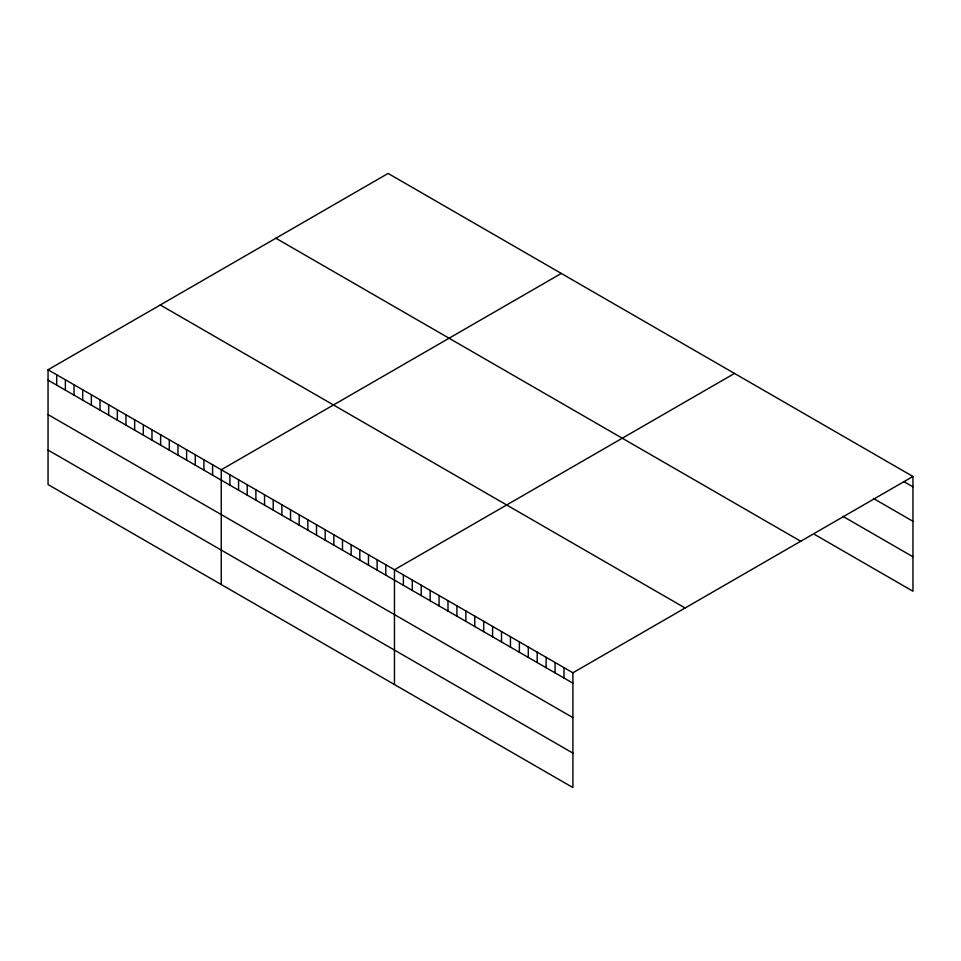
<?xml version="1.0" encoding="UTF-8"?>
<svg xmlns="http://www.w3.org/2000/svg" width="961" height="961" viewBox="0 0 961 961"><rect width="100%" height="100%" fill="white"/><g stroke="black" fill="none" stroke-linecap="round" stroke-linejoin="round"><path stroke-width="1.44" d="M48.05 369.769L572.9 672.784L572.9 787.564L48.05 484.536L48.05 369.769L388.1 173.436L912.95 476.464L912.95 591.231L814.808 534.568M561.296 273.441L221.246 469.761L221.246 584.528M734.504 373.433L394.454 569.765L394.454 684.532M572.9 672.784L912.95 476.464M904.025 481.689L912.95 486.843M873.441 498.471L912.95 521.294M842.845 516.309L912.95 556.779M275.879 238.232L800.729 541.247M160.271 304.973L685.121 608.001M48.05 380.136L572.9 683.163M48.05 414.587L572.9 717.615M48.05 450.084L572.9 753.112M563.987 667.631L563.987 678.01M555.062 662.489L555.062 672.856M546.136 657.336L546.136 667.703M537.211 652.183L537.211 662.561M528.286 647.029L528.286 657.408M519.372 641.876L519.372 652.255M510.447 636.723L510.447 647.101M501.522 631.581L501.522 641.948M492.597 626.428L492.597 636.795M483.683 621.274L483.683 631.653M474.758 616.121L474.758 626.5M465.833 610.968L465.833 621.347M456.907 605.814L456.907 616.193M447.994 600.673L447.994 611.04M439.069 595.52L439.069 605.886M430.144 590.366L430.144 600.745M421.218 585.213L421.218 595.592M412.293 580.06L412.293 590.438M403.38 574.906L403.38 585.285M385.793 564.756L385.793 575.134M377.132 559.758L377.132 570.137M368.471 554.761L368.471 565.14M359.81 549.764L359.81 560.131M351.149 544.755L351.149 555.134M342.488 539.758L342.488 550.136M333.827 534.76L333.827 545.139M325.178 529.763L325.178 540.13M316.517 524.766L316.517 535.133M307.856 519.757L307.856 530.136M299.195 514.76L299.195 525.138M290.534 509.762L290.534 520.141M281.873 504.765L281.873 515.132M273.212 499.756L273.212 510.135M264.551 494.759L264.551 505.138M255.89 489.762L255.89 500.14M247.229 484.764L247.229 495.143M238.568 479.767L238.568 490.134M229.907 474.758L229.907 485.137M212.597 464.764L212.597 475.142M203.936 459.766L203.936 470.133M195.275 454.769L195.275 465.136M186.614 449.76L186.614 460.139M177.953 444.763L177.953 455.142M169.292 439.766L169.292 450.144M160.631 434.768L160.631 445.135M151.97 429.759L151.97 440.138M143.309 424.762L143.309 435.141M134.648 419.765L134.648 430.144M125.987 414.768L125.987 425.134M117.326 409.77L117.326 420.137M108.665 404.761L108.665 415.14M100.016 399.764L100.016 410.143M91.355 394.767L91.355 405.146M82.694 389.77L82.694 400.136M74.033 384.76L74.033 395.139M65.372 379.763L65.372 390.142M56.711 374.766L56.711 385.145"/></g></svg>
